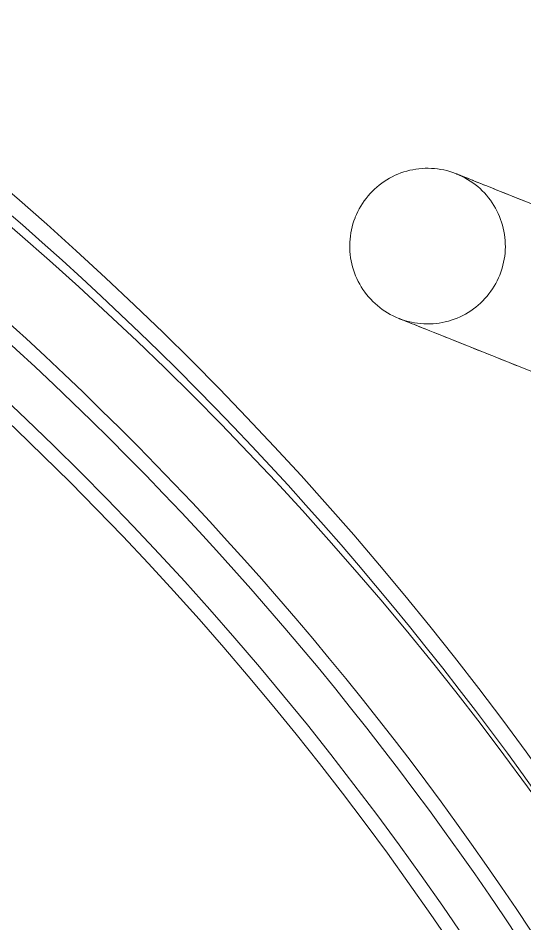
# Model space of a CAD drawing. Header units: metres. Extents: x -207 to 292, y -187 to 169.
# Drawn here: x -5.183 to -4.391, y -13.38 to -11.966 of the extents above; entities that cross this region are included whole.
import ezdxf

# ---------------------------------------------------------------- set-up
doc = ezdxf.new("R2010")
doc.units = ezdxf.units.M
for name, color, linetype, lineweight in [('EQUIPOS PIS', 7, 'Continuous', 9), ('M-EQPM', 7, 'Continuous', 9), ('P-SANR-FIXT', 7, 'Continuous', 9)]:
    doc.layers.add(name, color=color, linetype=linetype, lineweight=lineweight)
doc.layers.add('PR10-ARQ-PL-001-Emplazamiento-C-1_dwg', color=7, linetype='Continuous', lineweight=9, true_color=0x767676)

# ---------------------------------------------------------------- blocks, each defined once
blk = doc.blocks.new('M_Estanque-Terraza - M_Estanque-Terraza-2331352-PLANTA EMPLAZAMIENTO ACTUALIZADO')
at = {"layer": 'P-SANR-FIXT'}
for radius, start in [(5.1516, 0), (5.1516, 0), (5.1266, 360), (5.1266, 360), (4.9983, 360), (4.9755, 360), (4.9059, 0), (4.8832, 0)]:
    blk.add_arc((0, 0), radius, start, 180, dxfattribs=at)
blk = doc.blocks.new('M-Eq Bomba-Tubería-01 - M-Eq Bomba-Tubería-01-2357242-PLANTA EMPLAZAMIENTO ACTUALIZADO')
at = {"layer": 'M-EQPM'}
for p, q in [((-1.4093, 0.2328), (-2.197, 0.2354)), ((-2.1978, -0.0076), (-1.4102, -0.0102)), ((-2.0617, -0.008), (1.0759, -0.0187))]:
    blk.add_line(p, q, dxfattribs=at)
at = {"layer": 'M-EQPM', "flags": 128}
for points in [[(-2.3828, 0.1146), (-2.3827, 0.1194), (-2.3824, 0.1243), (-2.3819, 0.1291), (-2.3812, 0.1339), (-2.3803, 0.1387), (-2.3792, 0.1434), (-2.378, 0.1481), (-2.3765, 0.1528), (-2.3749, 0.1573), (-2.3731, 0.1618), (-2.3711, 0.1663), (-2.3689, 0.1706), (-2.3666, 0.1749), (-2.364, 0.179), (-2.3614, 0.1831), (-2.3585, 0.187), (-2.3555, 0.1909), (-2.3524, 0.1946), (-2.3491, 0.1982), (-2.3457, 0.2016), (-2.3421, 0.2049), (-2.3384, 0.2081), (-2.3346, 0.2111), (-2.3307, 0.2139), (-2.3266, 0.2166), (-2.3225, 0.2191), (-2.3182, 0.2215), (-2.3139, 0.2237), (-2.3095, 0.2257), (-2.305, 0.2275), (-2.3004, 0.2292), (-2.2958, 0.2307), (-2.2911, 0.232), (-2.2863, 0.233), (-2.2816, 0.234), (-2.2768, 0.2347), (-2.2719, 0.2352), (-2.2671, 0.2355), (-2.2622, 0.2356), (-2.2609, 0.2357)], [(-2.1388, 0.2352), (-2.1461, 0.2353), (-2.1533, 0.2353), (-2.1603, 0.2353), (-2.1672, 0.2353), (-2.1738, 0.2354), (-2.1804, 0.2354), (-2.1867, 0.2354), (-2.1928, 0.2354), (-2.1987, 0.2354), (-2.2044, 0.2355), (-2.2098, 0.2355), (-2.2151, 0.2355), (-2.22, 0.2355), (-2.2248, 0.2355), (-2.2292, 0.2355), (-2.2334, 0.2356), (-2.2373, 0.2356), (-2.2409, 0.2356), (-2.2443, 0.2356), (-2.2473, 0.2356), (-2.2501, 0.2356), (-2.2525, 0.2356), (-2.2547, 0.2356), (-2.2565, 0.2356), (-2.258, 0.2356), (-2.2592, 0.2356), (-2.2601, 0.2356), (-2.2607, 0.2357), (-2.2609, 0.2357)], [(-2.2609, 0.2357), (-2.2561, 0.2355), (-2.2512, 0.2352), (-2.2464, 0.2347), (-2.2416, 0.234), (-2.2368, 0.2331), (-2.232, 0.2321), (-2.2274, 0.2308), (-2.2227, 0.2294), (-2.2181, 0.2277), (-2.2136, 0.2259), (-2.2092, 0.2239), (-2.2049, 0.2217), (-2.2006, 0.2194), (-2.1964, 0.2169), (-2.1924, 0.2142), (-2.1884, 0.2114), (-2.1846, 0.2084), (-2.1809, 0.2052), (-2.1773, 0.2019), (-2.1739, 0.1985), (-2.1706, 0.1949), (-2.1674, 0.1912), (-2.1644, 0.1874), (-2.1616, 0.1835), (-2.1589, 0.1795), (-2.1563, 0.1753), (-2.154, 0.1711), (-2.1518, 0.1667), (-2.1498, 0.1623), (-2.1479, 0.1578), (-2.1463, 0.1532), (-2.1448, 0.1486), (-2.1435, 0.1439), (-2.1424, 0.1392), (-2.1415, 0.1344), (-2.1408, 0.1296), (-2.1403, 0.1248), (-2.14, 0.1199), (-2.1398, 0.1151), (-2.1398, 0.1137)], [(-2.2609, 0.2357), (-2.2608, 0.2357), (-2.2603, 0.2356), (-2.2595, 0.2356), (-2.2584, 0.2356), (-2.2569, 0.2356), (-2.2552, 0.2356), (-2.2531, 0.2356), (-2.2508, 0.2356), (-2.2481, 0.2356), (-2.2451, 0.2356), (-2.2419, 0.2356), (-2.2383, 0.2356), (-2.2345, 0.2356), (-2.2304, 0.2355), (-2.226, 0.2355), (-2.2213, 0.2355), (-2.2164, 0.2355), (-2.2113, 0.2355), (-2.2059, 0.2355), (-2.2003, 0.2354), (-2.197, 0.2354)], [(-2.2617, -0.0073), (-2.2666, -0.0072), (-2.2714, -0.0069), (-2.2763, -0.0064), (-2.2811, -0.0057), (-2.2859, -0.0048), (-2.2906, -0.0038), (-2.2953, -0.0025), (-2.2999, -0.001), (-2.3045, 0.0006), (-2.309, 0.0024), (-2.3134, 0.0044), (-2.3178, 0.0066), (-2.3221, 0.0089), (-2.3262, 0.0114), (-2.3303, 0.0141), (-2.3342, 0.0169), (-2.338, 0.0199), (-2.3417, 0.0231), (-2.3453, 0.0264), (-2.3488, 0.0298), (-2.3521, 0.0334), (-2.3552, 0.0371), (-2.3582, 0.0409), (-2.3611, 0.0448), (-2.3638, 0.0489), (-2.3663, 0.053), (-2.3687, 0.0573), (-2.3709, 0.0616), (-2.3729, 0.066), (-2.3747, 0.0705), (-2.3764, 0.0751), (-2.3778, 0.0797), (-2.3791, 0.0844), (-2.3802, 0.0891), (-2.3811, 0.0939), (-2.3818, 0.0987), (-2.3824, 0.1035), (-2.3827, 0.1084), (-2.3828, 0.1133), (-2.3828, 0.1146)], [(-2.1398, 0.1137), (-2.1399, 0.1089), (-2.1402, 0.104), (-2.1407, 0.0992), (-2.1414, 0.0944), (-2.1423, 0.0896), (-2.1434, 0.0849), (-2.1447, 0.0802), (-2.1461, 0.0755), (-2.1478, 0.071), (-2.1496, 0.0665), (-2.1516, 0.062), (-2.1537, 0.0577), (-2.1561, 0.0534), (-2.1586, 0.0493), (-2.1613, 0.0452), (-2.1641, 0.0413), (-2.1671, 0.0374), (-2.1703, 0.0337), (-2.1735, 0.0302), (-2.177, 0.0267), (-2.1805, 0.0234), (-2.1842, 0.0202), (-2.188, 0.0172), (-2.192, 0.0144), (-2.196, 0.0117), (-2.2002, 0.0092), (-2.2044, 0.0068), (-2.2088, 0.0046), (-2.2132, 0.0026), (-2.2177, 0.0008), (-2.2223, -0.0009), (-2.2269, -0.0024), (-2.2316, -0.0036), (-2.2363, -0.0047), (-2.2411, -0.0056), (-2.2459, -0.0064), (-2.2507, -0.0069), (-2.2556, -0.0072), (-2.2604, -0.0073), (-2.2617, -0.0073)], [(-2.2617, -0.0073), (-2.2616, -0.0073), (-2.2611, -0.0073), (-2.2603, -0.0074), (-2.2592, -0.0074), (-2.2578, -0.0074), (-2.256, -0.0074), (-2.2539, -0.0074), (-2.2516, -0.0074), (-2.2489, -0.0074), (-2.2459, -0.0074), (-2.2427, -0.0074), (-2.2391, -0.0074), (-2.2353, -0.0074), (-2.2312, -0.0074), (-2.2268, -0.0075), (-2.2222, -0.0075), (-2.2173, -0.0075), (-2.2121, -0.0075), (-2.2067, -0.0075), (-2.2011, -0.0076), (-2.1952, -0.0076), (-2.1892, -0.0076), (-2.1829, -0.0076), (-2.1764, -0.0076), (-2.1698, -0.0077), (-2.163, -0.0077), (-2.156, -0.0077), (-2.1489, -0.0077), (-2.1416, -0.0078), (-2.1342, -0.0078), (-2.1267, -0.0078), (-2.1191, -0.0078), (-2.1114, -0.0079), (-2.1036, -0.0079), (-2.0957, -0.0079), (-2.0878, -0.0079), (-2.0799, -0.008), (-2.0719, -0.008), (-2.0639, -0.008), (-2.0617, -0.008)], [(-2.1978, -0.0076), (-2.2036, -0.0075), (-2.2091, -0.0075), (-2.2144, -0.0075), (-2.2194, -0.0075), (-2.2242, -0.0075), (-2.2288, -0.0075), (-2.233, -0.0074), (-2.237, -0.0074), (-2.2407, -0.0074), (-2.2442, -0.0074), (-2.2473, -0.0074), (-2.2501, -0.0074), (-2.2527, -0.0074), (-2.2549, -0.0074), (-2.2568, -0.0074), (-2.2584, -0.0074), (-2.2597, -0.0074), (-2.2607, -0.0073), (-2.2613, -0.0073), (-2.2617, -0.0073), (-2.2617, -0.0073)]]:
    blk.add_lwpolyline(points, dxfattribs=at)
blk = doc.blocks.new('YADRAN_LASQUEMAS_ARQ_MO_002_TERRAZAS_rvt-1-PLANTA EMPLAZAMIENTO ACTUALIZADO')
at = {"layer": 'M-EQPM', "lineweight": 9, "rotation": 338.4099999999997}
blk.add_blockref('M-Eq Bomba-Tubería-01 - M-Eq Bomba-Tubería-01-2357242-PLANTA EMPLAZAMIENTO ACTUALIZADO', (-2.4825, -13.2602), dxfattribs=at)
at = {"layer": 'P-SANR-FIXT', "lineweight": 9, "rotation": 258.3634150491357}
blk.add_blockref('M_Estanque-Terraza - M_Estanque-Terraza-2331352-PLANTA EMPLAZAMIENTO ACTUALIZADO', (-8.5509, -16.1478), dxfattribs=at)
blk = doc.blocks.new('PR10-ARQ-PL-001-Emplazamiento-C-1_dwg-674643-PLANTA EMPLAZAMIENTO ACTUALIZADO')
at = {"layer": 'EQUIPOS PIS'}
blk.add_circle((-8.5485, -16.1957), 5.1472, dxfattribs=at)

msp = doc.modelspace()

# ---------------------------------------------------------------- block references
at = {"lineweight": 5}
msp.add_blockref('YADRAN_LASQUEMAS_ARQ_MO_002_TERRAZAS_rvt-1-PLANTA EMPLAZAMIENTO ACTUALIZADO', (0, 0), dxfattribs=at)
at = {"layer": 'PR10-ARQ-PL-001-Emplazamiento-C-1_dwg', "color": 7}
msp.add_blockref('PR10-ARQ-PL-001-Emplazamiento-C-1_dwg-674643-PLANTA EMPLAZAMIENTO ACTUALIZADO', (0, 0), dxfattribs=at)

doc.saveas('drawing.dxf')
